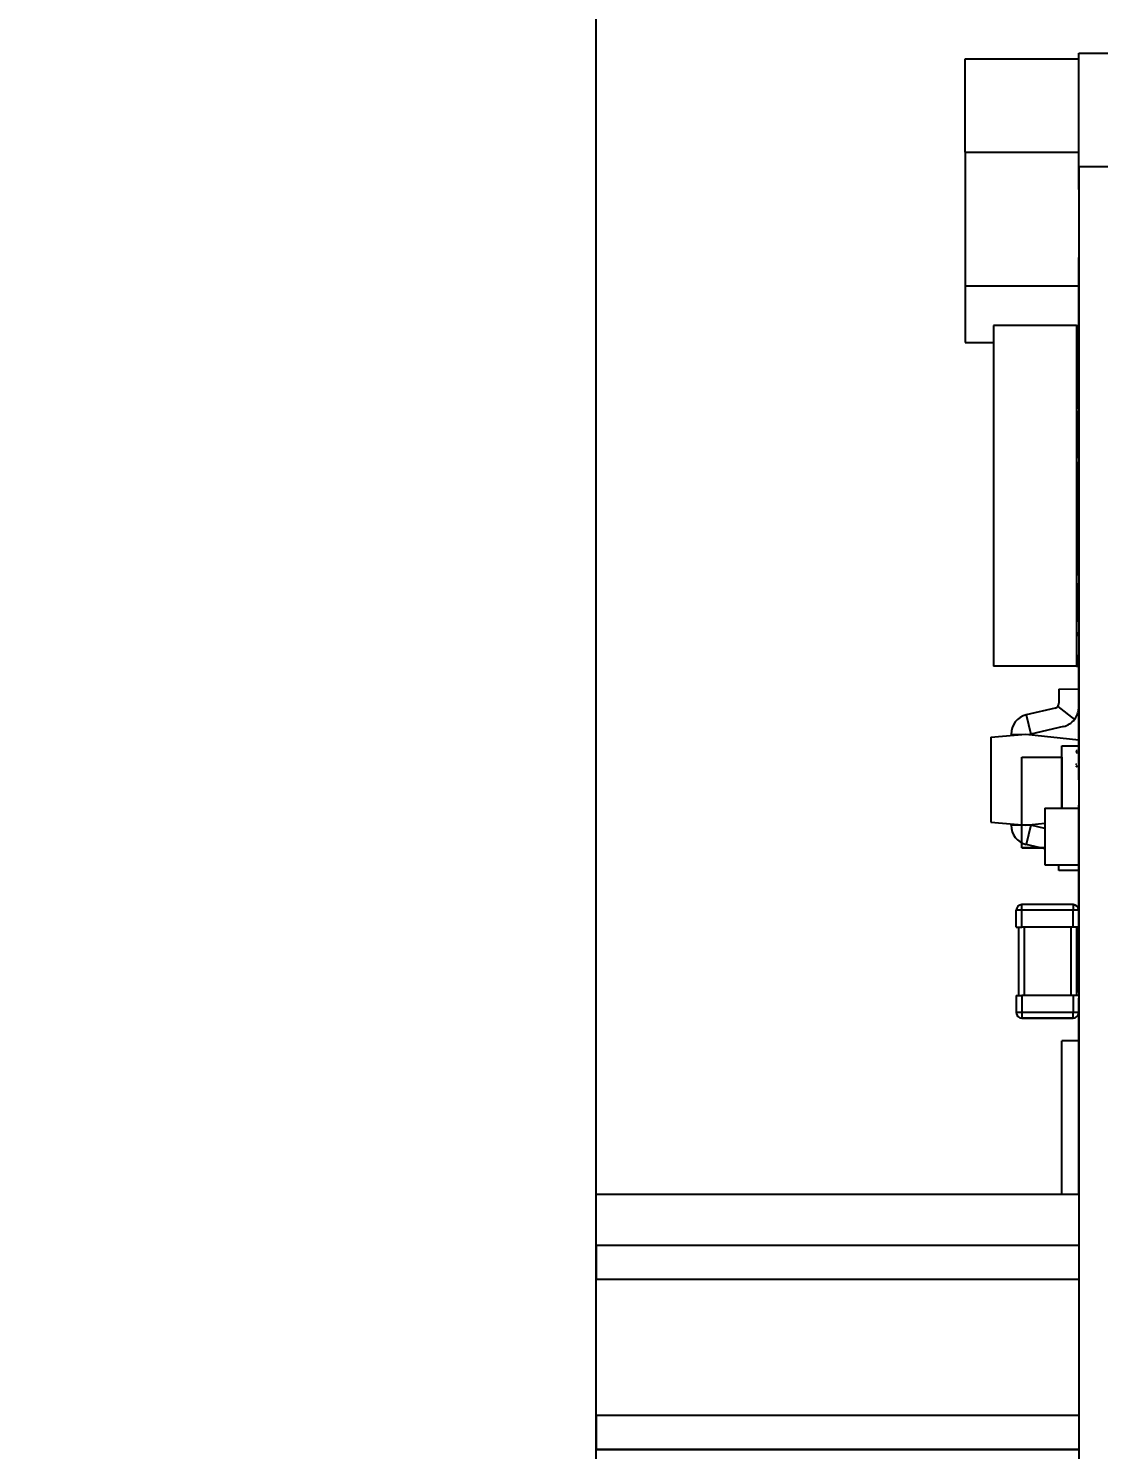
# Model space of a CAD drawing. Extents: x 111.7 to 159.5, y 88.4 to 131.4.
# Drawn here: x 142.16 to 151.58, y 109.65 to 122.17 of the extents above; entities that cross this region are included whole.
import ezdxf
from ezdxf.enums import TextEntityAlignment as Align

# ---------------------------------------------------------------- set-up
doc = ezdxf.new("R2010")
doc.units = 0
doc.layers.get('0').update_dxf_attribs({"linetype": 'CONTINUOUS'})
for name, color, linetype in [('Dimension005', 7, 'CONTINUOUS'), ('Dimension006', 7, 'CONTINUOUS'), ('ProjItem011', 7, 'CONTINUOUS')]:
    doc.layers.add(name, color=color, linetype=linetype)
doc.styles.get("Standard").update_dxf_attribs({"font": 'arial.ttf'})
doc.dimstyles.get("Standard").update_dxf_attribs({"dimscale": 0, "dimtxt": 2.5, "dimasz": 2.5, "dimexe": 1.25, "dimexo": 0.625, "dimtad": 1, "dimtxsty": 'STANDARD', "dimcen": 2.5, "dimazin": 3, "dimtfac": 1, "dimtmove": 0, "dimatfit": 3})

# ---------------------------------------------------------------- blocks, each defined once
blk = doc.blocks.new('*Dimension005')
at = {"color": 0}
for points in [[(147.005, 128.264), (147.005, 127.43), (152.005, 127.847)], [(159.505, 128.264), (159.505, 127.43), (154.505, 127.847)]]:
    blk.add_solid(points, dxfattribs=at)
at = {"layer": 'Dimension005'}
for p, q in [((152.005, 121.95), (152.005, 127.847)), ((154.505, 127.847), (152.005, 127.847)), ((154.505, 119.25), (154.505, 127.847))]:
    blk.add_line(p, q, dxfattribs=at)
blk.add_text('2.50', height=3.5, dxfattribs=at).set_placement((149.586, 127.847), align=Align.CENTER)
blk = doc.blocks.new('*Dimension006')
at = {"color": 0}
for points in [[(142.155, 124.966), (142.155, 124.133), (147.155, 124.549)], [(159.505, 124.966), (159.505, 124.133), (154.505, 124.549)]]:
    blk.add_solid(points, dxfattribs=at)
at = {"layer": 'Dimension006'}
for p, q in [((147.155, 109.128), (147.155, 124.549)), ((147.155, 124.549), (154.505, 124.549)), ((154.505, 117.05), (154.505, 124.549))]:
    blk.add_line(p, q, dxfattribs=at)
blk.add_text('7.35', height=3.5, dxfattribs=at).set_placement((147.165, 124.549), align=Align.CENTER)

msp = doc.modelspace()

# ---------------------------------------------------------------- linework, layer by layer
at = {"layer": 'ProjItem011'}
for p, q in [((151.405, 121.95), (152.005, 121.95)), ((151.405, 121.95), (152.005, 121.95)), ((150.405, 121.9), (151.405, 121.9)), ((150.405, 121.9), (151.405, 121.9)), ((151.405, 121.75), (151.405, 121.75)), ((151.405, 121.75), (151.405, 121.75)), ((151.405, 121.25), (151.405, 121.25)), ((151.405, 121.25), (151.405, 121.25)), ((150.405, 121.079), (150.405, 119.9)), ((150.405, 121.079), (150.405, 119.9)), ((150.405, 121.079), (151.405, 121.079)), ((150.405, 121.079), (151.405, 121.079)), ((151.405, 121.079), (151.405, 121.079)), ((151.405, 121.079), (151.405, 121.079)), ((151.405, 120.95), (151.405, 98.95)), ((151.405, 120.95), (151.405, 98.95)), ((151.405, 120.95), (151.405, 98.95)), ((151.405, 120.95), (152.005, 120.95)), ((151.405, 120.95), (152.005, 120.95)), ((151.405, 120.75), (151.405, 120.75)), ((151.405, 120.75), (151.405, 120.75)), ((151.405, 120.05), (151.405, 120.15)), ((151.405, 120.15), (151.405, 120.15)), ((151.405, 120.05), (151.405, 120.15)), ((151.405, 120.05), (151.405, 120.15)), ((151.405, 120.15), (151.405, 120.15)), ((151.405, 120.05), (151.405, 120.15)), ((151.405, 120.05), (151.405, 120.05)), ((151.405, 120.05), (151.405, 120.05)), ((150.405, 119.9), (150.405, 119.4)), ((150.405, 119.9), (151.405, 119.9)), ((150.405, 119.9), (150.405, 119.9)), ((150.405, 119.9), (151.405, 119.9)), ((150.405, 119.9), (151.405, 119.9)), ((150.405, 119.9), (150.405, 119.4)), ((150.405, 119.9), (151.405, 119.9)), ((150.405, 119.9), (150.405, 119.9)), ((150.405, 119.9), (151.405, 119.9)), ((150.405, 119.9), (151.405, 119.9)), ((151.405, 119.9), (151.405, 119.9)), ((151.405, 119.9), (151.405, 119.9)), ((151.405, 119.9), (151.405, 119.9)), ((151.405, 119.9), (151.405, 119.9)), ((151.405, 119.9), (151.405, 119.9)), ((151.405, 119.9), (151.405, 119.9)), ((151.385, 119.55), (150.655, 119.55)), ((150.655, 119.55), (150.655, 116.55)), ((151.385, 119.55), (150.655, 119.55)), ((150.655, 119.55), (150.655, 116.55)), ((151.385, 119.55), (151.385, 119.06)), ((151.385, 119.55), (151.405, 119.55)), ((151.385, 119.55), (151.385, 119.06)), ((151.385, 119.55), (151.405, 119.55)), ((151.405, 119.55), (151.405, 119.55)), ((151.405, 119.55), (151.405, 119.55)), ((151.405, 119.55), (151.405, 119.55)), ((151.405, 119.55), (151.405, 119.55)), ((150.405, 119.4), (150.405, 119.4)), ((150.405, 119.4), (150.655, 119.4)), ((150.405, 119.4), (150.655, 119.4)), ((150.405, 119.4), (150.655, 119.4)), ((150.405, 119.4), (150.405, 119.4)), ((150.405, 119.4), (150.655, 119.4)), ((150.405, 119.4), (150.655, 119.4)), ((150.405, 119.4), (150.655, 119.4)), ((151.385, 119.277), (151.405, 119.277)), ((151.385, 119.277), (151.405, 119.277)), ((151.405, 119.277), (151.405, 119.277)), ((151.405, 119.277), (151.405, 119.277)), ((151.385, 119.15), (151.405, 119.15)), ((151.385, 119.15), (151.405, 119.15)), ((151.385, 119.06), (151.405, 119.06)), ((151.385, 119.06), (151.405, 119.06)), ((151.385, 119.06), (151.385, 118.84)), ((151.385, 119.06), (151.385, 118.84)), ((151.405, 119.15), (151.405, 119.15)), ((151.405, 119.15), (151.405, 119.15)), ((151.405, 119.06), (151.405, 119.06)), ((151.405, 119.06), (151.405, 119.06)), ((151.405, 118.85), (151.405, 119.05)), ((151.405, 119.05), (151.405, 119.05)), ((151.405, 118.85), (151.405, 119.05)), ((151.405, 118.85), (151.405, 119.05)), ((151.405, 119.05), (151.405, 119.05)), ((151.405, 118.85), (151.405, 119.05)), ((151.405, 119.05), (151.405, 119.05)), ((151.405, 119.05), (151.405, 119.05)), ((151.385, 118.84), (151.385, 118.61)), ((151.385, 118.84), (151.405, 118.84)), ((151.385, 118.84), (151.385, 118.61)), ((151.385, 118.84), (151.405, 118.84)), ((151.385, 118.825), (151.405, 118.825)), ((151.385, 118.825), (151.405, 118.825)), ((151.405, 118.85), (151.405, 118.85)), ((151.405, 118.85), (151.405, 118.85)), ((151.405, 118.613), (151.405, 118.8)), ((151.405, 118.8), (151.405, 118.8)), ((151.405, 118.613), (151.405, 118.8)), ((151.405, 118.613), (151.405, 118.8)), ((151.405, 118.8), (151.405, 118.8)), ((151.405, 118.613), (151.405, 118.8)), ((151.385, 118.613), (151.405, 118.613)), ((151.385, 118.613), (151.405, 118.613)), ((151.385, 118.61), (151.405, 118.61)), ((151.385, 118.61), (151.405, 118.61)), ((151.385, 118.61), (151.385, 118.39)), ((151.385, 118.61), (151.385, 118.39)), ((151.405, 118.4), (151.405, 118.6)), ((151.405, 118.6), (151.405, 118.6)), ((151.405, 118.4), (151.405, 118.6)), ((151.405, 118.4), (151.405, 118.6)), ((151.405, 118.6), (151.405, 118.6)), ((151.405, 118.4), (151.405, 118.6)), ((151.385, 118.39), (151.385, 118.16)), ((151.385, 118.39), (151.405, 118.39)), ((151.385, 118.39), (151.385, 118.16)), ((151.385, 118.39), (151.405, 118.39)), ((151.405, 118.4), (151.405, 118.4)), ((151.405, 118.4), (151.405, 118.4)), ((151.405, 118.35), (151.405, 118.35)), ((151.405, 118.35), (151.405, 118.35)), ((151.385, 118.16), (151.405, 118.16)), ((151.385, 118.16), (151.405, 118.16)), ((151.385, 118.16), (151.385, 117.94)), ((151.385, 118.16), (151.385, 117.94)), ((151.405, 118.16), (151.405, 118.16)), ((151.405, 118.16), (151.405, 118.16)), ((151.385, 117.94), (151.385, 117.71)), ((151.385, 117.94), (151.405, 117.94)), ((151.385, 117.94), (151.385, 117.71)), ((151.385, 117.94), (151.405, 117.94)), ((151.405, 117.94), (151.405, 117.94)), ((151.405, 117.94), (151.405, 117.94)), ((151.405, 117.85), (151.405, 117.85)), ((151.405, 117.85), (151.405, 117.85)), ((151.385, 117.71), (151.405, 117.71)), ((151.385, 117.71), (151.405, 117.71)), ((151.385, 117.71), (151.385, 117.49)), ((151.385, 117.71), (151.385, 117.49)), ((151.405, 117.71), (151.405, 117.71)), ((151.405, 117.71), (151.405, 117.71)), ((151.385, 117.49), (151.385, 117.26)), ((151.385, 117.49), (151.405, 117.49)), ((151.385, 117.49), (151.385, 117.26)), ((151.385, 117.49), (151.405, 117.49)), ((151.405, 117.49), (151.405, 117.49)), ((151.405, 117.49), (151.405, 117.49)), ((151.405, 117.35), (151.405, 117.35)), ((151.405, 117.35), (151.405, 117.35)), ((151.385, 117.275), (151.405, 117.275)), ((151.385, 117.275), (151.405, 117.275)), ((151.385, 117.26), (151.405, 117.26)), ((151.385, 117.26), (151.405, 117.26)), ((151.385, 117.26), (151.385, 117.04)), ((151.385, 117.26), (151.385, 117.04)), ((151.405, 117.26), (151.405, 117.275)), ((151.405, 117.26), (151.405, 117.275)), ((151.405, 117.26), (151.405, 117.275)), ((151.405, 117.26), (151.405, 117.275)), ((151.405, 117.05), (151.405, 117.25)), ((151.405, 117.25), (151.405, 117.25)), ((151.405, 117.05), (151.405, 117.25)), ((151.405, 117.05), (151.405, 117.25)), ((151.405, 117.25), (151.405, 117.25)), ((151.405, 117.05), (151.405, 117.25)), ((151.385, 117.04), (151.385, 116.55)), ((151.385, 117.04), (151.405, 117.04)), ((151.385, 117.04), (151.385, 116.55)), ((151.385, 117.04), (151.405, 117.04)), ((151.405, 117.05), (151.405, 117.05)), ((151.405, 117.05), (151.405, 117.05)), ((151.405, 116.95), (151.405, 117.04)), ((151.405, 116.95), (151.405, 117.04)), ((151.405, 116.95), (151.405, 117.04)), ((151.405, 116.95), (151.405, 117.04)), ((151.385, 116.95), (151.405, 116.95)), ((151.385, 116.95), (151.405, 116.95)), ((151.385, 116.823), (151.405, 116.823)), ((151.385, 116.823), (151.405, 116.823)), ((151.405, 116.823), (151.405, 116.85)), ((151.405, 116.85), (151.405, 116.85)), ((151.405, 116.823), (151.405, 116.85)), ((151.405, 116.823), (151.405, 116.85)), ((151.405, 116.85), (151.405, 116.85)), ((151.405, 116.823), (151.405, 116.85)), ((151.385, 116.55), (150.655, 116.55)), ((151.385, 116.55), (150.655, 116.55)), ((151.385, 116.55), (151.405, 116.55)), ((151.385, 116.55), (151.405, 116.55)), ((151.405, 116.65), (151.405, 116.65)), ((151.405, 116.65), (151.405, 116.65)), ((151.405, 116.55), (151.405, 116.55)), ((151.405, 116.55), (151.405, 116.55)), ((151.23, 116.349), (151.405, 116.35)), ((151.23, 116.349), (151.405, 116.35)), ((151.23, 116.349), (151.23, 116.223)), ((151.23, 116.349), (151.23, 116.223)), ((151.405, 116.35), (151.405, 116.35)), ((151.405, 116.35), (151.405, 116.35)), ((151.196, 116.181), (150.943, 116.121)), ((151.196, 116.181), (150.943, 116.121)), ((151.221, 116.196), (151.367, 116.08)), ((151.221, 116.196), (151.367, 116.08)), ((150.943, 116.121), (150.984, 115.951)), ((150.943, 116.121), (150.984, 115.951)), ((151.405, 116.15), (151.405, 116.15)), ((151.405, 116.15), (151.405, 116.15)), ((150.63, 115.925), (150.94, 115.95)), ((150.63, 115.925), (150.94, 115.95)), ((150.63, 115.925), (150.63, 115.175)), ((150.63, 115.925), (150.63, 115.175)), ((150.809, 115.949), (150.984, 115.951)), ((150.809, 115.949), (150.984, 115.951)), ((150.809, 115.949), (150.809, 115.939)), ((150.809, 115.949), (150.809, 115.939)), ((150.94, 115.95), (151.405, 115.9)), ((150.94, 115.95), (151.405, 115.9)), ((151.27, 116.018), (150.984, 115.951)), ((151.27, 116.018), (150.984, 115.951)), ((150.984, 115.951), (150.984, 115.945)), ((150.984, 115.951), (150.984, 115.945)), ((151.255, 115.3), (151.255, 115.85)), ((151.255, 115.85), (151.405, 115.85)), ((151.255, 115.85), (151.405, 115.85)), ((151.255, 115.3), (151.255, 115.85)), ((151.255, 115.3), (151.255, 115.85)), ((151.255, 115.85), (151.405, 115.85)), ((151.255, 115.85), (151.405, 115.85)), ((151.255, 115.3), (151.255, 115.85)), ((151.39, 115.805), (151.383, 115.808)), ((151.383, 115.808), (151.383, 115.807)), ((151.39, 115.805), (151.383, 115.808)), ((151.383, 115.808), (151.383, 115.807)), ((151.383, 115.807), (151.389, 115.805)), ((151.383, 115.807), (151.389, 115.805)), ((151.389, 115.801), (151.383, 115.798)), ((151.389, 115.801), (151.383, 115.798)), ((151.383, 115.797), (151.39, 115.8)), ((151.383, 115.797), (151.39, 115.8)), ((151.383, 115.798), (151.383, 115.797)), ((151.383, 115.798), (151.383, 115.797)), ((151.39, 115.794), (151.383, 115.797)), ((151.383, 115.797), (151.383, 115.796)), ((151.39, 115.794), (151.383, 115.797)), ((151.383, 115.797), (151.383, 115.796)), ((151.383, 115.796), (151.389, 115.793)), ((151.383, 115.796), (151.389, 115.793)), ((151.389, 115.79), (151.383, 115.787)), ((151.389, 115.79), (151.383, 115.787)), ((151.383, 115.786), (151.39, 115.789)), ((151.383, 115.786), (151.39, 115.789)), ((151.383, 115.787), (151.383, 115.786)), ((151.383, 115.787), (151.383, 115.786)), ((151.405, 115.9), (151.405, 115.9)), ((151.405, 115.9), (151.405, 115.9)), ((151.405, 115.85), (151.405, 115.85)), ((151.405, 115.85), (151.405, 115.85)), ((151.405, 115.85), (151.405, 115.85)), ((151.405, 115.85), (151.405, 115.85)), ((150.905, 115.75), (151.255, 115.75)), ((150.905, 114.95), (150.905, 115.75)), ((150.905, 114.95), (150.905, 115.75)), ((150.905, 114.95), (150.905, 115.75)), ((150.905, 115.75), (151.255, 115.75)), ((150.905, 114.95), (150.905, 115.75)), ((150.905, 115.75), (151.255, 115.75)), ((150.905, 115.75), (151.255, 115.75)), ((150.905, 115.75), (151.255, 115.75)), ((150.905, 114.95), (150.905, 115.75)), ((150.905, 114.95), (150.905, 115.75)), ((150.905, 114.95), (150.905, 115.75)), ((150.905, 115.75), (151.255, 115.75)), ((150.905, 114.95), (150.905, 115.75)), ((150.905, 115.75), (151.255, 115.75)), ((150.905, 115.75), (151.255, 115.75)), ((151.255, 115.75), (151.255, 115.3)), ((151.255, 115.3), (151.255, 115.75)), ((151.255, 115.75), (151.255, 115.3)), ((151.255, 115.3), (151.255, 115.75)), ((151.255, 115.75), (151.255, 115.3)), ((151.255, 115.3), (151.255, 115.75)), ((151.255, 115.75), (151.255, 115.3)), ((151.255, 115.3), (151.255, 115.75)), ((151.405, 115.55), (151.405, 115.65)), ((151.405, 115.55), (151.405, 115.65)), ((151.405, 115.55), (151.405, 115.65)), ((151.405, 115.55), (151.405, 115.65)), ((151.405, 115.65), (151.405, 115.65)), ((151.405, 115.65), (151.405, 115.65)), ((151.405, 115.55), (151.405, 115.55)), ((151.405, 115.55), (151.405, 115.55)), ((151.105, 115.3), (151.105, 114.8)), ((151.105, 115.3), (151.405, 115.3)), ((151.105, 115.3), (151.105, 114.8)), ((151.105, 115.3), (151.405, 115.3)), ((151.405, 114.95), (151.405, 115.325)), ((151.405, 115.325), (151.405, 115.325)), ((151.405, 114.95), (151.405, 115.325)), ((151.405, 114.95), (151.405, 115.325)), ((151.405, 115.325), (151.405, 115.325)), ((151.405, 114.95), (151.405, 115.325)), ((151.405, 115.3), (151.405, 115.3)), ((151.405, 115.3), (151.405, 115.3)), ((150.63, 115.175), (150.94, 115.15)), ((150.63, 115.175), (150.94, 115.15)), ((150.809, 115.151), (150.809, 115.161)), ((150.809, 115.151), (150.809, 115.161)), ((150.94, 115.15), (151.105, 115.168)), ((150.94, 115.15), (151.105, 115.168)), ((150.984, 115.149), (150.809, 115.151)), ((150.984, 115.149), (150.809, 115.151)), ((150.984, 115.149), (150.943, 114.979)), ((150.984, 115.149), (150.943, 114.979)), ((150.984, 115.149), (150.984, 115.155)), ((150.984, 115.149), (150.984, 115.155)), ((151.105, 115.121), (150.984, 115.149)), ((151.105, 115.121), (150.984, 115.149)), ((150.905, 114.95), (151.105, 114.95)), ((151.105, 114.95), (150.905, 114.95)), ((150.905, 114.95), (151.105, 114.95)), ((151.105, 114.95), (150.905, 114.95)), ((150.905, 114.95), (151.105, 114.95)), ((151.105, 114.95), (150.905, 114.95)), ((150.905, 114.95), (151.105, 114.95)), ((151.105, 114.95), (150.905, 114.95)), ((151.105, 114.941), (150.943, 114.979)), ((151.105, 114.941), (150.943, 114.979)), ((151.405, 114.95), (151.405, 114.95)), ((151.405, 114.95), (151.405, 114.95)), ((151.105, 114.8), (151.405, 114.8)), ((151.105, 114.8), (151.405, 114.8)), ((151.23, 114.751), (151.23, 114.8)), ((151.23, 114.751), (151.23, 114.8)), ((151.405, 114.8), (151.405, 114.8)), ((151.405, 114.8), (151.405, 114.8)), ((151.405, 114.75), (151.23, 114.751)), ((151.405, 114.75), (151.23, 114.751)), ((151.405, 114.75), (151.405, 114.75)), ((151.405, 114.75), (151.405, 114.75)), ((151.355, 114.45), (150.905, 114.45)), ((151.355, 114.45), (150.905, 114.45)), ((151.355, 114.45), (150.905, 114.45)), ((151.355, 114.45), (150.905, 114.45)), ((151.355, 114.45), (150.905, 114.45)), ((151.355, 114.45), (150.905, 114.45)), ((151.405, 114.45), (151.405, 114.45)), ((151.405, 114.45), (151.405, 114.45)), ((150.855, 114.25), (150.855, 114.4)), ((150.855, 114.25), (150.855, 114.4)), ((150.855, 114.25), (150.855, 114.4)), ((150.855, 114.25), (150.855, 114.4)), ((150.855, 114.25), (150.855, 114.4)), ((150.855, 114.25), (150.855, 114.4)), ((150.905, 114.25), (150.905, 114.4)), ((151.355, 114.4), (150.905, 114.4)), ((150.905, 114.25), (150.905, 114.4)), ((151.355, 114.4), (150.905, 114.4)), ((150.905, 114.25), (150.905, 114.4)), ((151.355, 114.4), (150.905, 114.4)), ((150.905, 114.25), (150.905, 114.4)), ((151.355, 114.4), (150.905, 114.4)), ((150.905, 114.25), (150.905, 114.4)), ((151.355, 114.4), (150.905, 114.4)), ((150.905, 114.25), (150.905, 114.4)), ((151.355, 114.4), (150.905, 114.4)), ((151.355, 114.25), (151.355, 114.4)), ((151.355, 114.25), (151.355, 114.4)), ((151.355, 114.25), (151.355, 114.4)), ((151.355, 114.25), (151.355, 114.4)), ((151.355, 114.25), (151.355, 114.4)), ((151.355, 114.25), (151.355, 114.4)), ((150.875, 114.25), (150.875, 113.65)), ((150.875, 114.25), (150.875, 113.65)), ((151.355, 114.25), (150.905, 114.25)), ((151.355, 114.25), (150.905, 114.25)), ((151.355, 114.25), (150.905, 114.25)), ((151.355, 114.25), (150.905, 114.25)), ((151.355, 114.25), (150.905, 114.25)), ((151.355, 114.25), (150.905, 114.25)), ((150.925, 114.25), (150.925, 113.65)), ((150.925, 114.25), (150.925, 113.65)), ((151.335, 114.25), (151.335, 113.65)), ((151.335, 114.25), (151.335, 113.65)), ((151.385, 114.25), (151.385, 113.65)), ((151.385, 114.25), (151.385, 113.65)), ((151.385, 114.25), (151.385, 113.65)), ((151.385, 114.25), (151.385, 113.65)), ((151.385, 114.2), (151.405, 114.2)), ((151.385, 114.2), (151.405, 114.2)), ((151.405, 114.2), (151.405, 114.2)), ((151.405, 114.2), (151.405, 114.2)), ((151.405, 113.675), (151.405, 113.95)), ((151.405, 113.675), (151.405, 113.95)), ((151.405, 113.675), (151.405, 113.95)), ((151.405, 113.675), (151.405, 113.95)), ((151.405, 113.95), (151.405, 113.95)), ((151.405, 113.95), (151.405, 113.95)), ((151.385, 113.7), (151.405, 113.7)), ((151.385, 113.7), (151.405, 113.7)), ((151.405, 113.7), (151.405, 113.7)), ((151.405, 113.7), (151.405, 113.7)), ((151.405, 113.675), (151.405, 113.675)), ((151.405, 113.675), (151.405, 113.675)), ((150.855, 113.65), (150.855, 113.5)), ((150.855, 113.65), (150.855, 113.5)), ((150.855, 113.65), (150.855, 113.5)), ((150.855, 113.65), (150.855, 113.5)), ((150.855, 113.65), (150.855, 113.5)), ((150.855, 113.65), (150.855, 113.5)), ((151.355, 113.65), (150.905, 113.65)), ((151.355, 113.65), (150.905, 113.65)), ((151.355, 113.65), (150.905, 113.65)), ((150.905, 113.65), (150.905, 113.5)), ((151.355, 113.65), (150.905, 113.65)), ((150.905, 113.65), (150.905, 113.5)), ((151.355, 113.65), (150.905, 113.65)), ((150.905, 113.65), (150.905, 113.5)), ((151.355, 113.65), (150.905, 113.65)), ((150.905, 113.65), (150.905, 113.5)), ((150.905, 113.65), (150.905, 113.5)), ((150.905, 113.65), (150.905, 113.5)), ((151.355, 113.65), (151.355, 113.5)), ((151.355, 113.65), (151.355, 113.5)), ((151.355, 113.65), (151.355, 113.5)), ((151.355, 113.65), (151.355, 113.5)), ((151.355, 113.65), (151.355, 113.5)), ((151.355, 113.65), (151.355, 113.5)), ((151.405, 113.25), (151.405, 113.625)), ((151.405, 113.625), (151.405, 113.625)), ((151.405, 113.25), (151.405, 113.625)), ((151.405, 113.25), (151.405, 113.625)), ((151.405, 113.625), (151.405, 113.625)), ((151.405, 113.25), (151.405, 113.625)), ((151.355, 113.5), (150.905, 113.5)), ((151.355, 113.5), (150.905, 113.5)), ((151.355, 113.5), (150.905, 113.5)), ((151.355, 113.5), (150.905, 113.5)), ((151.355, 113.5), (150.905, 113.5)), ((151.355, 113.5), (150.905, 113.5)), ((151.355, 113.45), (150.905, 113.45)), ((150.905, 113.45), (151.355, 113.45)), ((151.355, 113.45), (150.905, 113.45)), ((150.905, 113.45), (151.355, 113.45)), ((151.355, 113.45), (150.905, 113.45)), ((150.905, 113.45), (151.355, 113.45)), ((151.355, 113.45), (150.905, 113.45)), ((150.905, 113.45), (151.355, 113.45)), ((151.355, 113.45), (150.905, 113.45)), ((150.905, 113.45), (151.355, 113.45)), ((151.355, 113.45), (150.905, 113.45)), ((150.905, 113.45), (151.355, 113.45)), ((151.255, 111.901), (151.255, 113.25)), ((151.405, 113.25), (151.255, 113.25)), ((151.255, 111.901), (151.255, 113.25)), ((151.405, 113.25), (151.255, 113.25)), ((151.405, 113.25), (151.405, 113.25)), ((151.405, 113.25), (151.405, 113.25)), ((151.405, 113.25), (151.405, 113.25)), ((151.405, 113.25), (151.405, 113.25)), ((151.405, 112.75), (151.405, 112.75)), ((151.405, 112.75), (151.405, 112.75)), ((151.405, 111.901), (151.405, 112.25)), ((151.405, 111.901), (151.405, 112.25)), ((151.405, 111.901), (151.405, 112.25)), ((151.405, 111.901), (151.405, 112.25)), ((151.405, 112.25), (151.405, 112.25)), ((151.405, 112.25), (151.405, 112.25)), ((147.155, 111.45), (147.155, 111.901)), ((147.155, 111.901), (151.405, 111.901)), ((147.155, 111.45), (147.155, 111.901)), ((147.155, 111.901), (151.405, 111.901)), ((147.155, 111.45), (151.405, 111.45)), ((147.155, 111.45), (151.405, 111.45)), ((147.155, 109.95), (147.155, 111.15)), ((147.155, 109.95), (147.155, 111.15)), ((147.155, 111.15), (151.405, 111.15)), ((147.155, 111.15), (151.405, 111.15)), ((151.405, 109.95), (147.155, 109.95)), ((151.405, 109.95), (147.155, 109.95)), ((151.405, 109.65), (147.155, 109.65)), ((147.155, 109.65), (151.405, 109.65)), ((147.155, 109.65), (150.905, 109.65)), ((151.405, 109.65), (147.155, 109.65)), ((147.155, 109.65), (151.405, 109.65)), ((147.155, 109.65), (150.905, 109.65)), ((150.905, 109.65), (151.405, 109.65)), ((150.905, 109.65), (151.405, 109.65)), ((150.905, 109.65), (151.405, 109.65)), ((150.905, 109.65), (151.405, 109.65)), ((151.405, 109.65), (151.405, 109.65)), ((151.405, 109.65), (151.405, 109.65)), ((151.405, 109.65), (151.405, 109.65)), ((151.405, 109.65), (151.405, 109.65)), ((151.405, 109.65), (151.405, 109.65)), ((151.405, 109.65), (151.405, 109.65))]:
    msp.add_line(p, q, dxfattribs=at)
for centre, radius, start, end in [((151.186, 116.223), 0.0437, -76.7334, -38.3667), ((151.186, 116.223), 0.0437, -76.7334, -38.3667), ((151.186, 116.223), 0.0437, -38.3667, 0), ((151.186, 116.223), 0.0437, -38.3667, 0), ((151.23, 116.189), 0.175, -38.3667, -2.5699), ((151.23, 116.189), 0.175, -38.3667, -2.5699), ((151.23, 116.189), 0.175, -0.1937, 0), ((151.23, 116.189), 0.175, -0.1937, 0), ((150.984, 115.951), 0.175, 103.714, -179.552), ((150.984, 115.951), 0.175, 103.714, -179.552), ((151.23, 116.189), 0.175, -76.7334, -38.3667), ((151.23, 116.189), 0.175, -76.7334, -38.3667), ((150.984, 115.149), 0.175, 179.552, -103.714), ((150.984, 115.149), 0.175, 179.552, -103.714), ((150.905, 114.4), 0.05, 90, 180), ((150.905, 114.4), 0.05, 90, 180), ((150.905, 114.4), 0.05, 90, 180), ((150.905, 114.4), 0.05, 90, -180), ((150.905, 114.4), 0.05, 90, 180), ((150.905, 114.4), 0.05, 90, -180), ((150.905, 114.4), 0.05, 90, 180), ((150.905, 114.4), 0.05, 90, -180), ((150.905, 114.4), 0.05, 90, 180), ((150.905, 114.4), 0.05, 90, -180), ((150.905, 114.4), 0.05, 90, 180), ((150.905, 114.4), 0.05, 90, 180), ((151.355, 114.4), 0.05, 4.8088, 90), ((151.355, 114.4), 0.05, 4.8088, 90), ((151.355, 114.4), 0.05, 4.8088, 90), ((151.355, 114.4), 0.05, 4.8088, 90), ((151.355, 114.4), 0.05, 4.8088, 90), ((151.355, 114.4), 0.05, 4.8088, 90), ((151.355, 114.4), 0.05, 0, 0.3624), ((151.355, 114.4), 0.05, 0, 0.3624), ((151.355, 114.4), 0.05, 0, 0.3624), ((151.355, 114.4), 0.05, 0, 0.3624), ((151.355, 114.4), 0.05, 0, 0.3624), ((151.355, 114.4), 0.05, 0, 0.3624), ((150.905, 113.5), 0.05, 180, -90), ((150.905, 113.5), 0.05, 180, -90), ((150.905, 113.5), 0.05, 180, -90), ((150.905, 113.5), 0.05, 180, -90), ((150.905, 113.5), 0.05, 180, -90), ((150.905, 113.5), 0.05, 180, -90), ((150.905, 113.5), 0.05, 180, -90), ((150.905, 113.5), 0.05, 180, -90), ((151.355, 113.5), 0.05, -90, -4.8088), ((151.355, 113.5), 0.05, -90, -4.8088), ((151.355, 113.5), 0.05, -90, -4.8088), ((151.355, 113.5), 0.05, -90, -4.8088), ((151.355, 113.5), 0.05, -90, -4.8088), ((151.355, 113.5), 0.05, -90, -4.8088), ((151.355, 113.5), 0.05, -0.3624, 0), ((151.355, 113.5), 0.05, -0.3624, 0), ((151.355, 113.5), 0.05, -0.3624, 0), ((151.355, 113.5), 0.05, -0.3624, 0), ((151.355, 113.5), 0.05, -0.3624, 0), ((151.355, 113.5), 0.05, -0.3624, 0)]:
    msp.add_arc(centre, radius, start, end, dxfattribs=at)
for points, degree, knots in [([(151.405, 120.95), (151.405, 121.119), (151.405, 121.28), (151.405, 121.385), (151.405, 121.482), (151.405, 121.576), (151.405, 121.657), (151.405, 121.694), (151.405, 121.732), (151.405, 121.764), (151.405, 121.797), (151.405, 121.824), (151.405, 121.851), (151.405, 121.872), (151.405, 121.894), (151.405, 121.909), (151.405, 121.925), (151.405, 121.934), (151.405, 121.944), (151.405, 121.947), (151.405, 121.95)], 2, [0, 0, 0, 0.336599, 0.336599, 0.560999, 0.560999, 0.785398, 0.785398, 0.897598, 0.897598, 1.0098, 1.0098, 1.122, 1.122, 1.2342, 1.2342, 1.3464, 1.3464, 1.4586, 1.4586, 1.5708, 1.5708, 1.5708]), ([(151.405, 120.95), (151.405, 121.119), (151.405, 121.28), (151.405, 121.385), (151.405, 121.482), (151.405, 121.576), (151.405, 121.657), (151.405, 121.694), (151.405, 121.732), (151.405, 121.764), (151.405, 121.797), (151.405, 121.824), (151.405, 121.851), (151.405, 121.872), (151.405, 121.894), (151.405, 121.909), (151.405, 121.925), (151.405, 121.934), (151.405, 121.944), (151.405, 121.947), (151.405, 121.95)], 2, [0, 0, 0, 0.336599, 0.336599, 0.560999, 0.560999, 0.785398, 0.785398, 0.897598, 0.897598, 1.0098, 1.0098, 1.122, 1.122, 1.2342, 1.2342, 1.3464, 1.3464, 1.4586, 1.4586, 1.5708, 1.5708, 1.5708]), ([(151.405, 120.95), (151.405, 121.119), (151.405, 121.28), (151.405, 121.385), (151.405, 121.482), (151.405, 121.576), (151.405, 121.657), (151.405, 121.694), (151.405, 121.732), (151.405, 121.764), (151.405, 121.797), (151.405, 121.824), (151.405, 121.851), (151.405, 121.872), (151.405, 121.894), (151.405, 121.909), (151.405, 121.925), (151.405, 121.934), (151.405, 121.944), (151.405, 121.947), (151.405, 121.95)], 2, [0, 0, 0, 0.336599, 0.336599, 0.560999, 0.560999, 0.785398, 0.785398, 0.897598, 0.897598, 1.0098, 1.0098, 1.122, 1.122, 1.2342, 1.2342, 1.3464, 1.3464, 1.4586, 1.4586, 1.5708, 1.5708, 1.5708]), ([(150.405, 121.079), (150.405, 121.301), (150.405, 121.513), (150.405, 121.664), (150.405, 121.684), (150.405, 121.704), (150.405, 121.724), (150.405, 121.742), (150.405, 121.759), (150.405, 121.777), (150.405, 121.791), (150.405, 121.806), (150.405, 121.82), (150.405, 121.832), (150.405, 121.843), (150.405, 121.855), (150.405, 121.863), (150.405, 121.872), (150.405, 121.88), (150.405, 121.885), (150.405, 121.89), (150.405, 121.895), (150.405, 121.897), (150.405, 121.898), (150.405, 121.9)], 3, [0.08754, 0.08754, 0.08754, 0.08754, 0.829168, 0.829168, 0.829168, 0.935115, 0.935115, 0.935115, 1.04106, 1.04106, 1.04106, 1.14701, 1.14701, 1.14701, 1.25296, 1.25296, 1.25296, 1.3589, 1.3589, 1.3589, 1.46485, 1.46485, 1.46485, 1.5708, 1.5708, 1.5708, 1.5708]), ([(150.405, 121.079), (150.405, 121.301), (150.405, 121.513), (150.405, 121.664), (150.405, 121.684), (150.405, 121.704), (150.405, 121.724), (150.405, 121.742), (150.405, 121.759), (150.405, 121.777), (150.405, 121.791), (150.405, 121.806), (150.405, 121.82), (150.405, 121.832), (150.405, 121.843), (150.405, 121.855), (150.405, 121.863), (150.405, 121.872), (150.405, 121.88), (150.405, 121.885), (150.405, 121.89), (150.405, 121.895), (150.405, 121.897), (150.405, 121.898), (150.405, 121.9)], 3, [0.08754, 0.08754, 0.08754, 0.08754, 0.829168, 0.829168, 0.829168, 0.935115, 0.935115, 0.935115, 1.04106, 1.04106, 1.04106, 1.14701, 1.14701, 1.14701, 1.25296, 1.25296, 1.25296, 1.3589, 1.3589, 1.3589, 1.46485, 1.46485, 1.46485, 1.5708, 1.5708, 1.5708, 1.5708]), ([(151.405, 121.25), (151.405, 121.381), (151.405, 121.51), (151.405, 121.604), (151.405, 121.696), (151.405, 121.75), (151.405, 121.75)], 3, [0, 0, 0, 0, 0.785398, 0.785398, 0.785398, 1.5708, 1.5708, 1.5708, 1.5708]), ([(151.405, 121.25), (151.405, 121.381), (151.405, 121.51), (151.405, 121.604), (151.405, 121.696), (151.405, 121.75), (151.405, 121.75)], 3, [0, 0, 0, 0, 0.785398, 0.785398, 0.785398, 1.5708, 1.5708, 1.5708, 1.5708]), ([(151.405, 121.25), (151.405, 121.381), (151.405, 121.51), (151.405, 121.604), (151.405, 121.696), (151.405, 121.75), (151.405, 121.75)], 3, [0, 0, 0, 0, 0.785398, 0.785398, 0.785398, 1.5708, 1.5708, 1.5708, 1.5708]), ([(151.405, 121.25), (151.405, 121.381), (151.405, 121.51), (151.405, 121.604), (151.405, 121.696), (151.405, 121.75), (151.405, 121.75)], 3, [0, 0, 0, 0, 0.785398, 0.785398, 0.785398, 1.5708, 1.5708, 1.5708, 1.5708]), ([(151.405, 120.75), (151.405, 120.75), (151.405, 120.804), (151.405, 120.896), (151.405, 120.99), (151.405, 121.119), (151.405, 121.25)], 3, [4.71239, 4.71239, 4.71239, 4.71239, 5.49779, 5.49779, 5.49779, 6.28319, 6.28319, 6.28319, 6.28319]), ([(151.405, 120.75), (151.405, 120.75), (151.405, 120.804), (151.405, 120.896), (151.405, 120.99), (151.405, 121.119), (151.405, 121.25)], 3, [4.71239, 4.71239, 4.71239, 4.71239, 5.49779, 5.49779, 5.49779, 6.28319, 6.28319, 6.28319, 6.28319]), ([(151.405, 120.75), (151.405, 120.75), (151.405, 120.804), (151.405, 120.896), (151.405, 120.99), (151.405, 121.119), (151.405, 121.25)], 3, [4.71239, 4.71239, 4.71239, 4.71239, 5.49779, 5.49779, 5.49779, 6.28319, 6.28319, 6.28319, 6.28319]), ([(151.405, 120.75), (151.405, 120.75), (151.405, 120.804), (151.405, 120.896), (151.405, 120.99), (151.405, 121.119), (151.405, 121.25)], 3, [4.71239, 4.71239, 4.71239, 4.71239, 5.49779, 5.49779, 5.49779, 6.28319, 6.28319, 6.28319, 6.28319]), ([(151.405, 119.55), (151.405, 119.681), (151.405, 119.81), (151.405, 119.904), (151.405, 119.996), (151.405, 120.05), (151.405, 120.05)], 3, [0, 0, 0, 0, 0.785398, 0.785398, 0.785398, 1.5708, 1.5708, 1.5708, 1.5708]), ([(151.405, 119.55), (151.405, 119.681), (151.405, 119.81), (151.405, 119.904), (151.405, 119.996), (151.405, 120.05), (151.405, 120.05)], 3, [0, 0, 0, 0, 0.785398, 0.785398, 0.785398, 1.5708, 1.5708, 1.5708, 1.5708]), ([(151.405, 119.55), (151.405, 119.681), (151.405, 119.81), (151.405, 119.904), (151.405, 119.996), (151.405, 120.05), (151.405, 120.05)], 3, [0, 0, 0, 0, 0.785398, 0.785398, 0.785398, 1.5708, 1.5708, 1.5708, 1.5708]), ([(151.405, 119.55), (151.405, 119.681), (151.405, 119.81), (151.405, 119.904), (151.405, 119.996), (151.405, 120.05), (151.405, 120.05)], 3, [0, 0, 0, 0, 0.785398, 0.785398, 0.785398, 1.5708, 1.5708, 1.5708, 1.5708]), ([(151.405, 119.05), (151.405, 119.05), (151.405, 119.104), (151.405, 119.196), (151.405, 119.29), (151.405, 119.419), (151.405, 119.55)], 3, [4.71239, 4.71239, 4.71239, 4.71239, 5.49779, 5.49779, 5.49779, 6.28319, 6.28319, 6.28319, 6.28319]), ([(151.405, 119.05), (151.405, 119.05), (151.405, 119.104), (151.405, 119.196), (151.405, 119.29), (151.405, 119.419), (151.405, 119.55)], 3, [4.71239, 4.71239, 4.71239, 4.71239, 5.49779, 5.49779, 5.49779, 6.28319, 6.28319, 6.28319, 6.28319]), ([(151.405, 119.05), (151.405, 119.05), (151.405, 119.104), (151.405, 119.196), (151.405, 119.29), (151.405, 119.419), (151.405, 119.55)], 3, [4.71239, 4.71239, 4.71239, 4.71239, 5.49779, 5.49779, 5.49779, 6.28319, 6.28319, 6.28319, 6.28319]), ([(151.405, 119.05), (151.405, 119.05), (151.405, 119.104), (151.405, 119.196), (151.405, 119.29), (151.405, 119.419), (151.405, 119.55)], 3, [4.71239, 4.71239, 4.71239, 4.71239, 5.49779, 5.49779, 5.49779, 6.28319, 6.28319, 6.28319, 6.28319]), ([(151.405, 117.85), (151.405, 117.981), (151.405, 118.11), (151.405, 118.204), (151.405, 118.296), (151.405, 118.35), (151.405, 118.35)], 3, [0, 0, 0, 0, 0.785398, 0.785398, 0.785398, 1.5708, 1.5708, 1.5708, 1.5708]), ([(151.405, 117.85), (151.405, 117.981), (151.405, 118.11), (151.405, 118.204), (151.405, 118.296), (151.405, 118.35), (151.405, 118.35)], 3, [0, 0, 0, 0, 0.785398, 0.785398, 0.785398, 1.5708, 1.5708, 1.5708, 1.5708]), ([(151.405, 117.85), (151.405, 117.981), (151.405, 118.11), (151.405, 118.204), (151.405, 118.296), (151.405, 118.35), (151.405, 118.35)], 3, [0, 0, 0, 0, 0.785398, 0.785398, 0.785398, 1.5708, 1.5708, 1.5708, 1.5708]), ([(151.405, 117.85), (151.405, 117.981), (151.405, 118.11), (151.405, 118.204), (151.405, 118.296), (151.405, 118.35), (151.405, 118.35)], 3, [0, 0, 0, 0, 0.785398, 0.785398, 0.785398, 1.5708, 1.5708, 1.5708, 1.5708]), ([(151.405, 117.35), (151.405, 117.35), (151.405, 117.404), (151.405, 117.496), (151.405, 117.59), (151.405, 117.719), (151.405, 117.85)], 3, [4.71239, 4.71239, 4.71239, 4.71239, 5.49779, 5.49779, 5.49779, 6.28319, 6.28319, 6.28319, 6.28319]), ([(151.405, 117.35), (151.405, 117.35), (151.405, 117.404), (151.405, 117.496), (151.405, 117.59), (151.405, 117.719), (151.405, 117.85)], 3, [4.71239, 4.71239, 4.71239, 4.71239, 5.49779, 5.49779, 5.49779, 6.28319, 6.28319, 6.28319, 6.28319]), ([(151.405, 117.35), (151.405, 117.35), (151.405, 117.404), (151.405, 117.496), (151.405, 117.59), (151.405, 117.719), (151.405, 117.85)], 3, [4.71239, 4.71239, 4.71239, 4.71239, 5.49779, 5.49779, 5.49779, 6.28319, 6.28319, 6.28319, 6.28319]), ([(151.405, 117.35), (151.405, 117.35), (151.405, 117.404), (151.405, 117.496), (151.405, 117.59), (151.405, 117.719), (151.405, 117.85)], 3, [4.71239, 4.71239, 4.71239, 4.71239, 5.49779, 5.49779, 5.49779, 6.28319, 6.28319, 6.28319, 6.28319]), ([(151.405, 116.15), (151.405, 116.281), (151.405, 116.41), (151.405, 116.504), (151.405, 116.596), (151.405, 116.65), (151.405, 116.65)], 3, [0, 0, 0, 0, 0.785398, 0.785398, 0.785398, 1.5708, 1.5708, 1.5708, 1.5708]), ([(151.405, 116.15), (151.405, 116.281), (151.405, 116.41), (151.405, 116.504), (151.405, 116.596), (151.405, 116.65), (151.405, 116.65)], 3, [0, 0, 0, 0, 0.785398, 0.785398, 0.785398, 1.5708, 1.5708, 1.5708, 1.5708]), ([(151.405, 116.15), (151.405, 116.281), (151.405, 116.41), (151.405, 116.504), (151.405, 116.596), (151.405, 116.65), (151.405, 116.65)], 3, [0, 0, 0, 0, 0.785398, 0.785398, 0.785398, 1.5708, 1.5708, 1.5708, 1.5708]), ([(151.405, 116.15), (151.405, 116.281), (151.405, 116.41), (151.405, 116.504), (151.405, 116.596), (151.405, 116.65), (151.405, 116.65)], 3, [0, 0, 0, 0, 0.785398, 0.785398, 0.785398, 1.5708, 1.5708, 1.5708, 1.5708]), ([(151.405, 115.65), (151.405, 115.65), (151.405, 115.704), (151.405, 115.796), (151.405, 115.89), (151.405, 116.019), (151.405, 116.15)], 3, [4.71239, 4.71239, 4.71239, 4.71239, 5.49779, 5.49779, 5.49779, 6.28319, 6.28319, 6.28319, 6.28319]), ([(151.405, 115.65), (151.405, 115.65), (151.405, 115.704), (151.405, 115.796), (151.405, 115.89), (151.405, 116.019), (151.405, 116.15)], 3, [4.71239, 4.71239, 4.71239, 4.71239, 5.49779, 5.49779, 5.49779, 6.28319, 6.28319, 6.28319, 6.28319]), ([(151.405, 115.65), (151.405, 115.65), (151.405, 115.704), (151.405, 115.796), (151.405, 115.89), (151.405, 116.019), (151.405, 116.15)], 3, [4.71239, 4.71239, 4.71239, 4.71239, 5.49779, 5.49779, 5.49779, 6.28319, 6.28319, 6.28319, 6.28319]), ([(151.405, 115.65), (151.405, 115.65), (151.405, 115.704), (151.405, 115.796), (151.405, 115.89), (151.405, 116.019), (151.405, 116.15)], 3, [4.71239, 4.71239, 4.71239, 4.71239, 5.49779, 5.49779, 5.49779, 6.28319, 6.28319, 6.28319, 6.28319]), ([(151.405, 114.45), (151.405, 114.581), (151.405, 114.71), (151.405, 114.804), (151.405, 114.896), (151.405, 114.95), (151.405, 114.95)], 3, [0, 0, 0, 0, 0.785398, 0.785398, 0.785398, 1.5708, 1.5708, 1.5708, 1.5708]), ([(151.405, 114.45), (151.405, 114.581), (151.405, 114.71), (151.405, 114.804), (151.405, 114.896), (151.405, 114.95), (151.405, 114.95)], 3, [0, 0, 0, 0, 0.785398, 0.785398, 0.785398, 1.5708, 1.5708, 1.5708, 1.5708]), ([(151.405, 114.45), (151.405, 114.581), (151.405, 114.71), (151.405, 114.804), (151.405, 114.896), (151.405, 114.95), (151.405, 114.95)], 3, [0, 0, 0, 0, 0.785398, 0.785398, 0.785398, 1.5708, 1.5708, 1.5708, 1.5708]), ([(151.405, 114.45), (151.405, 114.581), (151.405, 114.71), (151.405, 114.804), (151.405, 114.896), (151.405, 114.95), (151.405, 114.95)], 3, [0, 0, 0, 0, 0.785398, 0.785398, 0.785398, 1.5708, 1.5708, 1.5708, 1.5708]), ([(151.405, 113.95), (151.405, 113.95), (151.405, 114.004), (151.405, 114.096), (151.405, 114.19), (151.405, 114.319), (151.405, 114.45)], 3, [4.71239, 4.71239, 4.71239, 4.71239, 5.49779, 5.49779, 5.49779, 6.28319, 6.28319, 6.28319, 6.28319]), ([(151.405, 113.95), (151.405, 113.95), (151.405, 114.004), (151.405, 114.096), (151.405, 114.19), (151.405, 114.319), (151.405, 114.45)], 3, [4.71239, 4.71239, 4.71239, 4.71239, 5.49779, 5.49779, 5.49779, 6.28319, 6.28319, 6.28319, 6.28319]), ([(151.405, 113.95), (151.405, 113.95), (151.405, 114.004), (151.405, 114.096), (151.405, 114.19), (151.405, 114.319), (151.405, 114.45)], 3, [4.71239, 4.71239, 4.71239, 4.71239, 5.49779, 5.49779, 5.49779, 6.28319, 6.28319, 6.28319, 6.28319]), ([(151.405, 113.95), (151.405, 113.95), (151.405, 114.004), (151.405, 114.096), (151.405, 114.19), (151.405, 114.319), (151.405, 114.45)], 3, [4.71239, 4.71239, 4.71239, 4.71239, 5.49779, 5.49779, 5.49779, 6.28319, 6.28319, 6.28319, 6.28319]), ([(151.405, 112.75), (151.405, 112.881), (151.405, 113.01), (151.405, 113.104), (151.405, 113.196), (151.405, 113.25), (151.405, 113.25)], 3, [0, 0, 0, 0, 0.785398, 0.785398, 0.785398, 1.5708, 1.5708, 1.5708, 1.5708]), ([(151.405, 112.75), (151.405, 112.881), (151.405, 113.01), (151.405, 113.104), (151.405, 113.196), (151.405, 113.25), (151.405, 113.25)], 3, [0, 0, 0, 0, 0.785398, 0.785398, 0.785398, 1.5708, 1.5708, 1.5708, 1.5708]), ([(151.405, 112.75), (151.405, 112.881), (151.405, 113.01), (151.405, 113.104), (151.405, 113.196), (151.405, 113.25), (151.405, 113.25)], 3, [0, 0, 0, 0, 0.785398, 0.785398, 0.785398, 1.5708, 1.5708, 1.5708, 1.5708]), ([(151.405, 112.75), (151.405, 112.881), (151.405, 113.01), (151.405, 113.104), (151.405, 113.196), (151.405, 113.25), (151.405, 113.25)], 3, [0, 0, 0, 0, 0.785398, 0.785398, 0.785398, 1.5708, 1.5708, 1.5708, 1.5708]), ([(151.405, 112.25), (151.405, 112.25), (151.405, 112.304), (151.405, 112.396), (151.405, 112.49), (151.405, 112.619), (151.405, 112.75)], 3, [4.71239, 4.71239, 4.71239, 4.71239, 5.49779, 5.49779, 5.49779, 6.28319, 6.28319, 6.28319, 6.28319]), ([(151.405, 112.25), (151.405, 112.25), (151.405, 112.304), (151.405, 112.396), (151.405, 112.49), (151.405, 112.619), (151.405, 112.75)], 3, [4.71239, 4.71239, 4.71239, 4.71239, 5.49779, 5.49779, 5.49779, 6.28319, 6.28319, 6.28319, 6.28319]), ([(151.405, 112.25), (151.405, 112.25), (151.405, 112.304), (151.405, 112.396), (151.405, 112.49), (151.405, 112.619), (151.405, 112.75)], 3, [4.71239, 4.71239, 4.71239, 4.71239, 5.49779, 5.49779, 5.49779, 6.28319, 6.28319, 6.28319, 6.28319]), ([(151.405, 112.25), (151.405, 112.25), (151.405, 112.304), (151.405, 112.396), (151.405, 112.49), (151.405, 112.619), (151.405, 112.75)], 3, [4.71239, 4.71239, 4.71239, 4.71239, 5.49779, 5.49779, 5.49779, 6.28319, 6.28319, 6.28319, 6.28319]), ([(147.155, 111.45), (147.155, 111.448), (147.155, 111.419), (147.155, 111.362), (147.155, 111.306), (147.155, 111.229), (147.155, 111.15)], 3, [3.14159, 3.14159, 3.14159, 3.14159, 3.92699, 3.92699, 3.92699, 4.71239, 4.71239, 4.71239, 4.71239]), ([(147.155, 111.45), (147.155, 111.448), (147.155, 111.419), (147.155, 111.362), (147.155, 111.306), (147.155, 111.229), (147.155, 111.15)], 3, [3.14159, 3.14159, 3.14159, 3.14159, 3.92699, 3.92699, 3.92699, 4.71239, 4.71239, 4.71239, 4.71239]), ([(147.155, 109.95), (147.155, 109.871), (147.155, 109.794), (147.155, 109.738), (147.155, 109.681), (147.155, 109.652), (147.155, 109.65)], 3, [1.5708, 1.5708, 1.5708, 1.5708, 2.35619, 2.35619, 2.35619, 3.14159, 3.14159, 3.14159, 3.14159]), ([(147.155, 109.95), (147.155, 109.871), (147.155, 109.794), (147.155, 109.738), (147.155, 109.681), (147.155, 109.652), (147.155, 109.65)], 3, [1.5708, 1.5708, 1.5708, 1.5708, 2.35619, 2.35619, 2.35619, 3.14159, 3.14159, 3.14159, 3.14159])]:
    msp.add_open_spline(points, degree=degree, knots=knots, dxfattribs=at)
for points, degree in [([(151.255, 115.85), (151.405, 115.85)], 1), ([(151.255, 115.3), (151.255, 115.85)], 1), ([(151.255, 115.85), (151.405, 115.85)], 1), ([(151.255, 115.3), (151.255, 115.85)], 1), ([(151.255, 115.85), (151.405, 115.85)], 1), ([(151.255, 115.3), (151.255, 115.85)], 1), ([(151.255, 115.85), (151.405, 115.85)], 1), ([(151.255, 115.3), (151.255, 115.85)], 1), ([(151.405, 115.85), (151.405, 115.847)], 1), ([(151.405, 115.85), (151.405, 115.847)], 1), ([(151.405, 115.85), (151.405, 115.847)], 1), ([(151.405, 115.85), (151.405, 115.847)], 1), ([(151.38, 115.689), (151.382, 115.687), (151.38, 115.689), (151.38, 115.689)], 3), ([(151.38, 115.689), (151.382, 115.687), (151.38, 115.689), (151.38, 115.689)], 3), ([(151.385, 115.665), (151.382, 115.666), (151.385, 115.67)], 2), ([(151.385, 115.665), (151.382, 115.666), (151.385, 115.67)], 2), ([(151.385, 115.67), (151.384, 115.666), (151.385, 115.665)], 2), ([(151.385, 115.67), (151.384, 115.666), (151.385, 115.665)], 2), ([(151.385, 115.67), (151.391, 115.672), (151.39, 115.668)], 2), ([(151.389, 115.666), (151.389, 115.672), (151.385, 115.67)], 2), ([(151.385, 115.67), (151.391, 115.672), (151.39, 115.668)], 2), ([(151.389, 115.666), (151.389, 115.672), (151.385, 115.67)], 2), ([(151.388, 115.693), (151.388, 115.693)], 1), ([(151.388, 115.693), (151.388, 115.693)], 1), ([(151.39, 115.668), (151.39, 115.665), (151.389, 115.666)], 2), ([(151.39, 115.668), (151.39, 115.665), (151.389, 115.666)], 2), ([(150.905, 114.4), (150.905, 114.427), (150.905, 114.451), (150.905, 114.45)], 3), ([(150.905, 114.4), (150.905, 114.427), (150.905, 114.451), (150.905, 114.45)], 3), ([(150.905, 114.4), (150.905, 114.427), (150.905, 114.451), (150.905, 114.45)], 3), ([(150.905, 114.4), (150.905, 114.427), (150.905, 114.451), (150.905, 114.45)], 3), ([(150.905, 114.4), (150.905, 114.427), (150.905, 114.451), (150.905, 114.45)], 3), ([(150.905, 114.4), (150.905, 114.427), (150.905, 114.451), (150.905, 114.45)], 3), ([(151.355, 114.45), (151.355, 114.451), (151.355, 114.427), (151.355, 114.4)], 3), ([(151.355, 114.45), (151.355, 114.451), (151.355, 114.427), (151.355, 114.4)], 3), ([(151.355, 114.45), (151.355, 114.451), (151.355, 114.427), (151.355, 114.4)], 3), ([(151.355, 114.45), (151.355, 114.451), (151.355, 114.427), (151.355, 114.4)], 3), ([(151.355, 114.45), (151.355, 114.451), (151.355, 114.427), (151.355, 114.4)], 3), ([(151.355, 114.45), (151.355, 114.451), (151.355, 114.427), (151.355, 114.4)], 3), ([(150.905, 114.4), (150.878, 114.4), (150.854, 114.4), (150.855, 114.4)], 3), ([(150.905, 114.4), (150.878, 114.4), (150.854, 114.4), (150.855, 114.4)], 3), ([(150.905, 114.4), (150.878, 114.4), (150.854, 114.4), (150.855, 114.4)], 3), ([(150.905, 114.4), (150.878, 114.4), (150.854, 114.4), (150.855, 114.4)], 3), ([(150.905, 114.4), (150.878, 114.4), (150.854, 114.4), (150.855, 114.4)], 3), ([(150.905, 114.4), (150.878, 114.4), (150.854, 114.4), (150.855, 114.4)], 3), ([(151.405, 114.4), (151.403, 114.4), (151.38, 114.4), (151.355, 114.4)], 3), ([(151.405, 114.4), (151.403, 114.4), (151.38, 114.4), (151.355, 114.4)], 3), ([(151.405, 114.4), (151.403, 114.4), (151.38, 114.4), (151.355, 114.4)], 3), ([(151.405, 114.4), (151.403, 114.4), (151.38, 114.4), (151.355, 114.4)], 3), ([(151.405, 114.4), (151.403, 114.4), (151.38, 114.4), (151.355, 114.4)], 3), ([(151.405, 114.4), (151.403, 114.4), (151.38, 114.4), (151.355, 114.4)], 3), ([(151.405, 114.4), (151.405, 114.4)], 1), ([(151.405, 114.4), (151.405, 114.4)], 1), ([(151.405, 114.4), (151.405, 114.4)], 1), ([(151.405, 114.4), (151.405, 114.4)], 1), ([(151.405, 114.4), (151.405, 114.4)], 1), ([(151.405, 114.4), (151.405, 114.4)], 1), ([(150.855, 114.25), (150.854, 114.25), (150.878, 114.25), (150.905, 114.25)], 3), ([(150.855, 114.25), (150.854, 114.25), (150.878, 114.25), (150.905, 114.25)], 3), ([(150.855, 114.25), (150.854, 114.25), (150.878, 114.25), (150.905, 114.25)], 3), ([(150.855, 114.25), (150.854, 114.25), (150.878, 114.25), (150.905, 114.25)], 3), ([(150.855, 114.25), (150.854, 114.25), (150.878, 114.25), (150.905, 114.25)], 3), ([(150.855, 114.25), (150.854, 114.25), (150.878, 114.25), (150.905, 114.25)], 3), ([(151.405, 114.25), (151.403, 114.25), (151.38, 114.25), (151.355, 114.25)], 3), ([(151.405, 114.25), (151.403, 114.25), (151.38, 114.25), (151.355, 114.25)], 3), ([(151.405, 114.25), (151.403, 114.25), (151.38, 114.25), (151.355, 114.25)], 3), ([(151.405, 114.25), (151.403, 114.25), (151.38, 114.25), (151.355, 114.25)], 3), ([(151.405, 114.25), (151.403, 114.25), (151.38, 114.25), (151.355, 114.25)], 3), ([(151.405, 114.25), (151.403, 114.25), (151.38, 114.25), (151.355, 114.25)], 3), ([(151.405, 114.25), (151.405, 114.25)], 1), ([(151.405, 114.25), (151.405, 114.25)], 1), ([(151.405, 114.25), (151.405, 114.25)], 1), ([(151.405, 114.25), (151.405, 114.25)], 1), ([(151.405, 114.25), (151.405, 114.25)], 1), ([(151.405, 114.25), (151.405, 114.25)], 1), ([(150.855, 113.65), (150.854, 113.65), (150.878, 113.65), (150.905, 113.65)], 3), ([(150.855, 113.65), (150.854, 113.65), (150.878, 113.65), (150.905, 113.65)], 3), ([(150.855, 113.65), (150.854, 113.65), (150.878, 113.65), (150.905, 113.65)], 3), ([(150.855, 113.65), (150.854, 113.65), (150.878, 113.65), (150.905, 113.65)], 3), ([(150.855, 113.65), (150.854, 113.65), (150.878, 113.65), (150.905, 113.65)], 3), ([(150.855, 113.65), (150.854, 113.65), (150.878, 113.65), (150.905, 113.65)], 3), ([(151.405, 113.65), (151.406, 113.65), (151.382, 113.65), (151.355, 113.65)], 3), ([(151.405, 113.65), (151.406, 113.65), (151.382, 113.65), (151.355, 113.65)], 3), ([(151.405, 113.65), (151.406, 113.65), (151.382, 113.65), (151.355, 113.65)], 3), ([(151.405, 113.65), (151.406, 113.65), (151.382, 113.65), (151.355, 113.65)], 3), ([(151.405, 113.65), (151.406, 113.65), (151.382, 113.65), (151.355, 113.65)], 3), ([(151.405, 113.65), (151.406, 113.65), (151.382, 113.65), (151.355, 113.65)], 3), ([(150.905, 113.5), (150.878, 113.5), (150.854, 113.5), (150.855, 113.5)], 3), ([(150.905, 113.5), (150.878, 113.5), (150.854, 113.5), (150.855, 113.5)], 3), ([(150.905, 113.5), (150.878, 113.5), (150.854, 113.5), (150.855, 113.5)], 3), ([(150.905, 113.5), (150.878, 113.5), (150.854, 113.5), (150.855, 113.5)], 3), ([(150.905, 113.5), (150.878, 113.5), (150.854, 113.5), (150.855, 113.5)], 3), ([(150.905, 113.5), (150.878, 113.5), (150.854, 113.5), (150.855, 113.5)], 3), ([(150.905, 113.5), (150.905, 113.473), (150.905, 113.449), (150.905, 113.45)], 3), ([(150.905, 113.5), (150.905, 113.473), (150.905, 113.449), (150.905, 113.45)], 3), ([(150.905, 113.5), (150.905, 113.473), (150.905, 113.449), (150.905, 113.45)], 3), ([(150.905, 113.5), (150.905, 113.473), (150.905, 113.449), (150.905, 113.45)], 3), ([(150.905, 113.5), (150.905, 113.473), (150.905, 113.449), (150.905, 113.45)], 3), ([(150.905, 113.5), (150.905, 113.473), (150.905, 113.449), (150.905, 113.45)], 3), ([(151.405, 113.5), (151.403, 113.5), (151.38, 113.5), (151.355, 113.5)], 3), ([(151.355, 113.45), (151.355, 113.449), (151.355, 113.473), (151.355, 113.5)], 3), ([(151.405, 113.5), (151.403, 113.5), (151.38, 113.5), (151.355, 113.5)], 3), ([(151.355, 113.45), (151.355, 113.449), (151.355, 113.473), (151.355, 113.5)], 3), ([(151.405, 113.5), (151.403, 113.5), (151.38, 113.5), (151.355, 113.5)], 3), ([(151.355, 113.45), (151.355, 113.449), (151.355, 113.473), (151.355, 113.5)], 3), ([(151.405, 113.5), (151.403, 113.5), (151.38, 113.5), (151.355, 113.5)], 3), ([(151.355, 113.45), (151.355, 113.449), (151.355, 113.473), (151.355, 113.5)], 3), ([(151.405, 113.5), (151.403, 113.5), (151.38, 113.5), (151.355, 113.5)], 3), ([(151.355, 113.45), (151.355, 113.449), (151.355, 113.473), (151.355, 113.5)], 3), ([(151.405, 113.5), (151.403, 113.5), (151.38, 113.5), (151.355, 113.5)], 3), ([(151.355, 113.45), (151.355, 113.449), (151.355, 113.473), (151.355, 113.5)], 3), ([(151.405, 113.5), (151.405, 113.5)], 1), ([(151.405, 113.5), (151.405, 113.5)], 1), ([(151.405, 113.5), (151.405, 113.5)], 1), ([(151.405, 113.5), (151.405, 113.5)], 1), ([(151.405, 113.5), (151.405, 113.5)], 1), ([(151.405, 113.5), (151.405, 113.5)], 1)]:
    msp.add_open_spline(points, degree=degree, dxfattribs=at)

# ---------------------------------------------------------------- dimensions: what is measured, and where the dimension line sits
at = {"layer": 'Dimension005'}
dim = msp.add_linear_dim(base=(149.586, 127.847), p1=(154.505, 119.25), p2=(152.005, 121.95), text='2.50', dimstyle='STANDARD', dxfattribs=at)
dim.commit()
dim.dimension.update_dxf_attribs({"geometry": '*Dimension005', "text_midpoint": (153.255, 124.45)})
at = {"layer": 'Dimension006'}
dim = msp.add_linear_dim(base=(147.165, 124.549), p1=(147.155, 109.128), p2=(154.505, 117.05), text='7.35', dimstyle='STANDARD', dxfattribs=at)
dim.commit()
dim.dimension.update_dxf_attribs({"geometry": '*Dimension006', "text_midpoint": (150.83, 127.95)})

doc.saveas('drawing.dxf')
